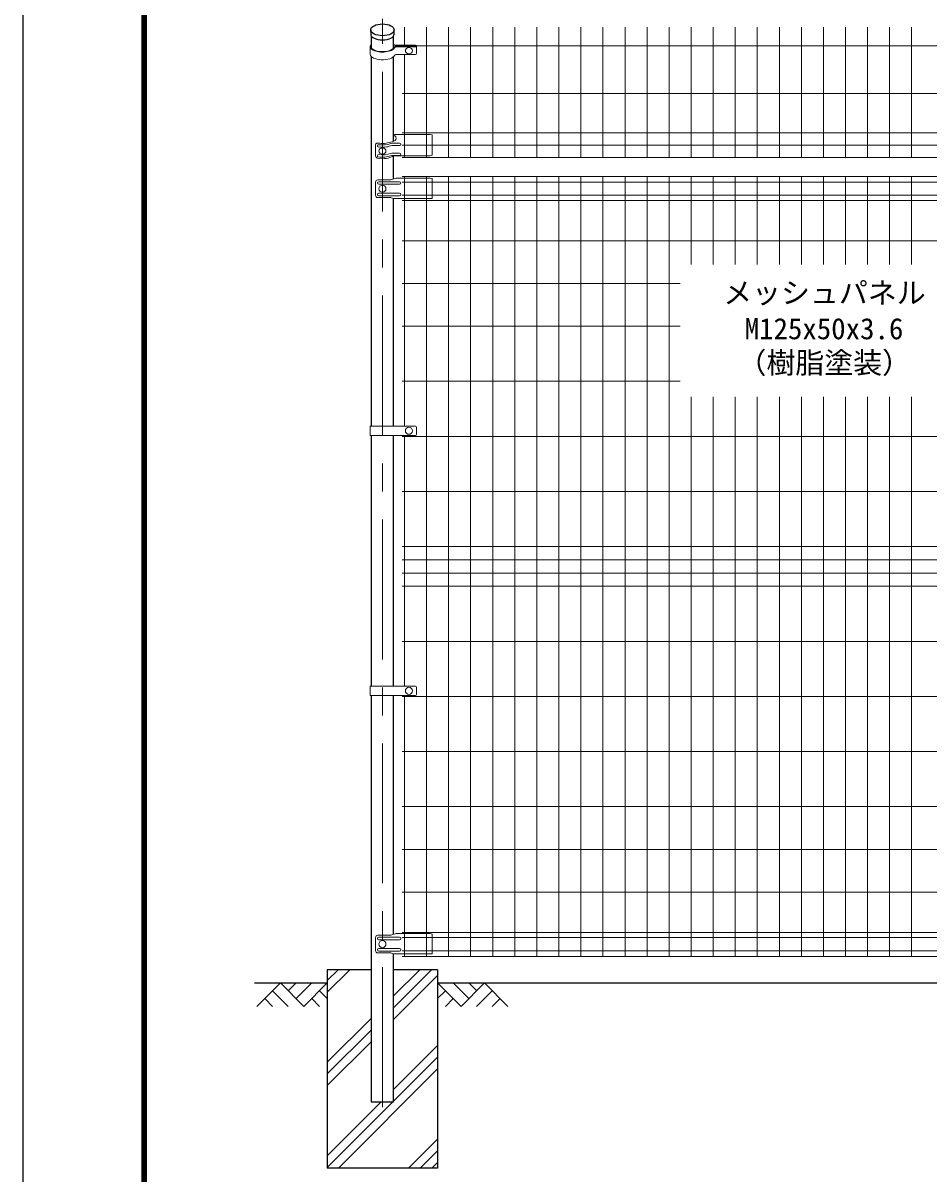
# Model space of a CAD drawing. Units: millimetres, scale not verified. Extents: x -4200 to 4200, y -2970 to 2970.
# Drawn here: x -4200 to -2146, y -947 to 1662 of the extents above; entities that cross this region are included whole.
import ezdxf
from ezdxf.enums import TextEntityAlignment as Align

# ---------------------------------------------------------------- set-up
doc = ezdxf.new("R2010")
doc.units = ezdxf.units.MM
doc.header["$LTSCALE"] = 10
doc.linetypes.add('USER1', pattern=[50.8, 31.75, -6.35, 6.35, -6.35])
for name, color, linetype, lineweight in [('0-3_D-STR4', 7, 'Continuous', 25), ('0-7_D-STR1', 1, 'Continuous', 25), ('0-8_D-DCR-HCH', 7, 'Continuous', 13), ('0-9_D-BMK', 2, 'USER1', 13), ('0-A_D-STR2', 7, 'Continuous', 13), ('0-B_D-STR3', 3, 'Continuous', 13), ('0-C_D-BGD', 7, 'Continuous', 25), ('0-D_D-STR-TXT', 7, 'Continuous', 13), ('0-E_D-TTL', 7, 'Continuous', 25)]:
    doc.layers.add(name, color=color, linetype=linetype, lineweight=lineweight)
doc.styles.add('ＭＳ ゴシック', font='')
doc.styles.get('ＭＳ ゴシック').set_extended_font_data('MS Gothic')

msp = doc.modelspace()

# ---------------------------------------------------------------- linework, layer by layer
at = {"layer": '0-3_D-STR4'}
for p, q in [((-3509.97, -486.02), (-3509.97, -936.02)), ((-3410.37, -486.02), (-3509.97, -486.02)), ((-3259.97, -486.02), (-3359.57, -486.02)), ((-3259.97, -486.02), (-3259.97, -936.02)), ((-3259.97, -936.02), (-3509.97, -936.02))]:
    msp.add_line(p, q, dxfattribs=at)
at = {"layer": '0-7_D-STR1'}
for p, q in [((-3411.57, 1646.42), (-3411.57, 1636.89)), ((-3358.37, 1636.89), (-3358.37, 1646.42)), ((-3410.37, 1632.94), (-3410.37, 1607.33)), ((-3359.57, 1606.77), (-3359.57, 1632.94)), ((-3410.37, 1585.77), (-3410.37, 747.23)), ((-3359.57, 1393.36), (-3359.57, 1585.74)), ((-3359.57, 1308.07), (-3359.57, 1360.61)), ((-3359.57, 747.23), (-3359.57, 1264.16)), ((-3410.37, 726.23), (-3410.37, 157.23)), ((-3359.57, 157.23), (-3359.57, 726.23)), ((-3359.57, -405.93), (-3359.57, 136.23))]:
    msp.add_line(p, q, dxfattribs=at)
msp.add_lwpolyline([(-3410.37, 136.23), (-3410.37, -786.02), (-3359.57, -786.02), (-3359.57, -449.84)], dxfattribs=at)
msp.add_ellipse((-3384.97, 1646.42), major_axis=(26.6, 0), ratio=0.5, dxfattribs=at)
msp.add_ellipse((-3384.97, 1636.89), major_axis=(26.6, 0), ratio=0.5, start_param=3.1415927, end_param=6.2831853, dxfattribs=at)
at = {"layer": '0-8_D-DCR-HCH'}
for p, q in [((-3509.97, -536.97), (-3459.03, -486.02)), ((-3509.97, -510.45), (-3485.54, -486.02)), ((-3359.57, -572.19), (-3273.41, -486.02)), ((-3359.57, -545.67), (-3299.93, -486.02)), ((-3616.4, -516.02), (-3669.61, -569.23)), ((-3616.4, -516.02), (-3563.19, -569.23)), ((-3598.66, -533.76), (-3580.92, -516.02)), ((-3580.92, -551.5), (-3545.45, -516.02)), ((-3563.19, -569.23), (-3509.97, -516.02)), ((-3359.57, -598.7), (-3259.97, -499.1)), ((-3206.76, -569.23), (-3259.97, -516.02)), ((-3189.03, -551.5), (-3224.5, -516.02)), ((-3153.55, -516.02), (-3206.76, -569.23)), ((-3171.2, -533.85), (-3189.03, -516.02)), ((-3153.55, -516.02), (-3100.34, -569.23)), ((-3634.14, -533.76), (-3598.5, -569.23)), ((-3527.71, -533.76), (-3509.97, -551.41)), ((-3242.24, -533.76), (-3259.97, -551.41)), ((-3135.81, -533.76), (-3171.45, -569.23)), ((-3651.87, -551.5), (-3634.05, -569.23)), ((-3545.45, -551.5), (-3527.63, -569.23)), ((-3224.5, -551.5), (-3242.32, -569.23)), ((-3118.08, -551.5), (-3135.89, -569.23)), ((-3509.97, -696.07), (-3410.37, -596.47)), ((-3509.97, -722.59), (-3410.37, -622.99)), ((-3509.97, -749.1), (-3410.37, -649.5)), ((-3359.57, -757.8), (-3259.97, -658.2)), ((-3359.57, -784.32), (-3259.97, -684.72)), ((-3484.76, -936.02), (-3259.97, -711.23)), ((-3509.97, -934.72), (-3361.28, -786.02)), ((-3509.97, -908.2), (-3387.79, -786.02)), ((-3325.66, -936.02), (-3259.97, -870.33)), ((-3299.15, -936.02), (-3259.97, -896.85)), ((-3272.63, -936.02), (-3259.97, -923.37))]:
    msp.add_line(p, q, dxfattribs=at)
at = {"layer": '0-9_D-BMK'}
msp.add_line((-3384.97, -798.02), (-3384.97, 1671.72), dxfattribs=at)
at = {"layer": '0-A_D-STR2'}
for p, q in [((-3334.97, 1608.93), (-3334.97, 1652.48)), ((-3284.97, 1356.88), (-3284.97, 1652.48)), ((-3234.97, 1356.88), (-3234.97, 1652.48)), ((-3184.97, 1356.88), (-3184.97, 1652.48)), ((-3134.97, 1356.88), (-3134.97, 1652.48)), ((-3084.97, 1356.88), (-3084.97, 1652.48)), ((-3034.97, 1356.88), (-3034.97, 1652.48)), ((-2984.97, 1356.88), (-2984.97, 1652.48)), ((-2934.97, 1356.88), (-2934.97, 1652.48)), ((-2884.97, 1356.88), (-2884.97, 1652.48)), ((-2834.97, 1356.88), (-2834.97, 1652.48)), ((-2784.97, 1356.88), (-2784.97, 1652.48)), ((-2734.97, 1356.88), (-2734.97, 1652.48)), ((-2684.97, 1356.88), (-2684.97, 1652.48)), ((-2634.97, 1356.88), (-2634.97, 1652.48)), ((-2584.97, 1356.88), (-2584.97, 1652.48)), ((-2534.97, 1356.88), (-2534.97, 1652.48)), ((-2484.97, 1356.88), (-2484.97, 1652.48)), ((-2434.97, 1356.88), (-2434.97, 1652.48)), ((-2384.97, 1356.88), (-2384.97, 1652.48)), ((-2334.97, 1356.88), (-2334.97, 1652.48)), ((-2284.97, 1356.88), (-2284.97, 1652.48)), ((-2234.97, 1356.88), (-2234.97, 1652.48)), ((-2184.97, 1356.88), (-2184.97, 1652.48)), ((-3339.97, 1609.98), (-1429.97, 1609.98)), ((-3334.97, 1356.88), (-3334.97, 1590.46)), ((-3339.97, 1501.72), (-1429.97, 1501.72)), ((-3339.97, 1412.88), (-1429.97, 1412.88)), ((-3339.97, 1384.88), (-1429.97, 1384.88)), ((-3339.97, 1356.88), (-1429.97, 1356.88)), ((-1429.97, 1313.98), (-3339.97, 1313.98)), ((-3334.97, 747.23), (-3334.97, 1313.98)), ((-3284.97, -456.02), (-3284.97, 1313.98)), ((-3234.97, -456.02), (-3234.97, 1313.98)), ((-3184.97, -456.02), (-3184.97, 1313.98)), ((-3134.97, -456.02), (-3134.97, 1313.98)), ((-3084.97, -456.02), (-3084.97, 1313.98)), ((-3034.97, -456.02), (-3034.97, 1313.98)), ((-2984.97, -456.02), (-2984.97, 1313.98)), ((-2934.97, -456.02), (-2934.97, 1313.98)), ((-2884.97, -456.02), (-2884.97, 1313.98)), ((-2834.97, -456.02), (-2834.97, 1313.98)), ((-2784.97, -456.02), (-2784.97, 1313.98)), ((-2734.97, -456.02), (-2734.97, 1313.98)), ((-2684.97, 1113.98), (-2684.97, 1313.98)), ((-2634.97, 1113.98), (-2634.97, 1313.98)), ((-2584.97, 1113.98), (-2584.97, 1313.98)), ((-2534.97, 1113.98), (-2534.97, 1313.98)), ((-2484.97, 1113.98), (-2484.97, 1313.98)), ((-2434.97, 1113.98), (-2434.97, 1313.98)), ((-2384.97, 1113.98), (-2384.97, 1313.98)), ((-2334.97, 1113.98), (-2334.97, 1313.98)), ((-2284.97, 1113.98), (-2284.97, 1313.98)), ((-2234.97, 1113.98), (-2234.97, 1313.98)), ((-2184.97, 1113.98), (-2184.97, 1313.98)), ((-1429.97, 1300.88), (-3339.97, 1300.88)), ((-1429.97, 1271.08), (-3339.97, 1271.08)), ((-1429.97, 1259.22), (-3339.97, 1259.22)), ((-1429.97, 1167.98), (-3339.97, 1167.98)), ((-2709.97, 1070.98), (-3339.97, 1070.98)), ((-2709.97, 973.98), (-3339.97, 973.98)), ((-2709.97, 848.98), (-3339.97, 848.98)), ((-2684.97, -456.02), (-2684.97, 813.98)), ((-2634.97, -456.02), (-2634.97, 813.98)), ((-2584.97, -456.02), (-2584.97, 813.98)), ((-2534.97, -456.02), (-2534.97, 813.98)), ((-2484.97, -456.02), (-2484.97, 813.98)), ((-2434.97, -456.02), (-2434.97, 813.98)), ((-2384.97, -456.02), (-2384.97, 813.98)), ((-2334.97, -456.02), (-2334.97, 813.98)), ((-2284.97, -456.02), (-2284.97, 813.98)), ((-2234.97, -456.02), (-2234.97, 813.98)), ((-2184.97, -456.02), (-2184.97, 813.98)), ((-1429.97, 723.98), (-3339.97, 723.98)), ((-3334.97, 157.23), (-3334.97, 726.23)), ((-1429.97, 598.98), (-3339.97, 598.98)), ((-1429.97, 473.98), (-3339.97, 473.98)), ((-1429.97, 443.98), (-3339.97, 443.98)), ((-1429.97, 413.98), (-3339.97, 413.98)), ((-1429.97, 383.98), (-3339.97, 383.98)), ((-1429.97, 258.98), (-3339.97, 258.98)), ((-1429.97, 133.98), (-3339.97, 133.98)), ((-3334.97, -456.02), (-3334.97, 136.23)), ((-1429.97, 8.98), (-3339.97, 8.98)), ((-1429.97, -116.02), (-3339.97, -116.02)), ((-1429.97, -213.02), (-3339.97, -213.02)), ((-1429.97, -310.02), (-3339.97, -310.02)), ((-1429.97, -401.26), (-3339.97, -401.26)), ((-1429.97, -413.12), (-3339.97, -413.12)), ((-1429.97, -442.92), (-3339.97, -442.92)), ((-1429.97, -456.02), (-3339.97, -456.02))]:
    msp.add_line(p, q, dxfattribs=at)
at = {"layer": '0-B_D-STR3'}
for p, q in [((-3412.67, 1607.8), (-3412.67, 1590.48)), ((-3356.16, 1611.88), (-3309.99, 1611.88)), ((-3356.16, 1610.75), (-3309.99, 1610.75)), ((-3356.16, 1608.93), (-3309.99, 1608.93)), ((-3354.21, 1607.8), (-3309.99, 1607.8)), ((-3307.99, 1609.93), (-3307.99, 1595.41)), ((-3307.99, 1606.98), (-3307.99, 1592.46)), ((-3354.21, 1590.46), (-3309.99, 1590.46)), ((-3400.46, 1359.86), (-3400.46, 1386.58)), ((-3361.62, 1389.31), (-3345.97, 1389.31)), ((-3361.62, 1384.11), (-3345.97, 1384.11)), ((-3276.97, 1408.88), (-3359.57, 1408.88)), ((-3276.97, 1408.88), (-3271.97, 1407.88)), ((-3271.97, 1407.88), (-3271.97, 1361.88)), ((-3361.62, 1366.79), (-3345.97, 1366.79)), ((-3361.62, 1361.6), (-3345.97, 1361.6)), ((-3276.97, 1360.88), (-3356.73, 1360.88)), ((-3276.97, 1360.88), (-3271.97, 1361.88)), ((-3365.62, 1305.98), (-3395.46, 1305.98)), ((-3354.06, 1309.98), (-3365.62, 1305.98)), ((-3276.97, 1309.98), (-3354.06, 1309.98)), ((-3276.97, 1309.98), (-3271.97, 1308.98)), ((-3271.97, 1308.98), (-3271.97, 1265.16)), ((-3400.46, 1300.98), (-3400.46, 1270.98)), ((-3345.97, 1301.98), (-3393.39, 1301.98)), ((-3345.97, 1295.98), (-3393.39, 1295.98)), ((-3365.62, 1265.98), (-3395.46, 1265.98)), ((-3345.97, 1275.98), (-3393.39, 1275.98)), ((-3345.97, 1269.98), (-3393.39, 1269.98)), ((-3360.37, 1264.16), (-3365.62, 1265.98)), ((-3360.37, 1264.16), (-3272.97, 1264.16)), ((-3412.67, 747.23), (-3309.99, 747.23)), ((-3412.67, 747.23), (-3412.67, 726.23)), ((-3307.99, 745.23), (-3307.99, 728.23)), ((-3412.67, 726.23), (-3309.99, 726.23)), ((-3412.67, 157.23), (-3309.99, 157.23)), ((-3412.67, 157.23), (-3412.67, 136.23)), ((-3412.67, 136.23), (-3309.99, 136.23)), ((-3307.99, 155.23), (-3307.99, 138.23)), ((-3400.46, -413.02), (-3400.46, -443.02)), ((-3365.62, -408.02), (-3395.46, -408.02)), ((-3345.97, -412.02), (-3393.39, -412.02)), ((-3354.06, -404.02), (-3365.62, -408.02)), ((-3276.97, -404.02), (-3354.06, -404.02)), ((-3276.97, -404.02), (-3271.97, -405.02)), ((-3271.97, -405.02), (-3271.97, -448.84)), ((-3345.97, -418.02), (-3393.39, -418.02)), ((-3345.97, -438.02), (-3393.39, -438.02)), ((-3365.62, -448.02), (-3395.46, -448.02)), ((-3345.97, -444.02), (-3393.39, -444.02)), ((-3360.37, -449.84), (-3365.62, -448.02)), ((-3360.37, -449.84), (-3272.97, -449.84))]:
    msp.add_line(p, q, dxfattribs=at)
for centre in [(-3384.97, 1285.98), (-3324.97, 736.73), (-3324.97, 146.73), (-3384.97, -428.02)]:
    msp.add_circle(centre, 8, dxfattribs=at)
for centre, radius, start, end in [((-3355.66, 1604.36), 4.6, 96.30809, 153.01092), ((-3355.66, 1616.45), 4.6, 211.62766, 263.69191), ((-3355.66, 1615.33), 4.6, 211.62766, 263.69191), ((-3354.08, 1603.63), 4.18, 91.79992, 151.59067), ((-3309.99, 1609.88), 2, 0, 90), ((-3309.99, 1608.75), 2, 0, 90), ((-3309.99, 1606.93), 2, 0, 90), ((-3309.99, 1605.8), 2, 0, 90), ((-3309.99, 1592.46), 2, 270, 0), ((-3354.08, 1586.28), 4.18, 91.79992, 151.59067), ((-3396.3, 1385.39), 4.32, 78.7868, 164.11124), ((-3361.79, 1375.82), 13.5, 89.31125, 110.04391), ((-3361.79, 1370.62), 13.5, 89.31125, 110.04391), ((-3394.35, 1361.14), 6.24, 191.76338, 259.74214), ((-3361.79, 1353.3), 13.5, 89.31125, 110.04391), ((-3361.79, 1348.1), 13.5, 89.31125, 110.04391), ((-3356.9, 1347.38), 13.5, 89.31125, 110.04391), ((-3395.46, 1300.98), 5, 90, 180), ((-3393.39, 1298.98), 3, 90, 270), ((-3345.97, 1298.98), 3, 270, 90), ((-3395.46, 1270.98), 5, 180, 270), ((-3393.39, 1272.98), 3, 90, 270), ((-3345.97, 1272.98), 3, 270, 90), ((-3272.97, 1265.16), 1, 270, 0), ((-3309.99, 745.23), 2, 0, 90), ((-3309.99, 728.23), 2, 270, 0), ((-3309.99, 155.23), 2, 0, 90), ((-3309.99, 138.23), 2, 270, 0), ((-3395.46, -413.02), 5, 90, 180), ((-3393.39, -415.02), 3, 90, 270), ((-3345.97, -415.02), 3, 270, 90), ((-3395.46, -443.02), 5, 180, 270), ((-3393.39, -441.02), 3, 90, 270), ((-3345.97, -441.02), 3, 270, 90), ((-3272.97, -448.84), 1, 270, 0)]:
    msp.add_arc(centre, radius, start, end, dxfattribs=at)
for centre, major_axis, ratio, start_param, end_param in [((-3384.97, 1607.8), (-27.7, 0), 0.426895, 5.8728009, 9.2410894), ((-3384.97, 1607.8), (-25.42, 0), 0.419761, 6.2389229, 9.2970391), ((-3384.97, 1590.48), (-27.7, 0.03), 0.426992, 0.0025635, 2.9559683), ((-3393.39, 1383.23), (-3, 0), 0.866025, 4.712389, 7.5009225), ((-3384.97, 1400.6), (-27, 0), 0.440741, 1.1681201, 2.3111205), ((-3384.97, 1391.94), (-27, 0), 0.440741, 1.2133042, 2.3288516), ((-3384.97, 1397.14), (-27, 0), 0.440741, 1.2540176, 2.3288516), ((-3366.76, 1400.6), (-12.7, 0), 0.691746, 1.5707963, 4.1107848), ((-3345.97, 1386.71), (3, 0), 0.866025, 4.712389, 7.8539816), ((-3393.39, 1360.71), (-3, 0), 0.866025, 4.712389, 7.5009225), ((-3384.97, 1365.96), (-27, 0), 0.440741, 1.1692992, 2.623229), ((-3384.97, 1369.42), (-27, 0), 0.440741, 1.2133042, 2.3288516), ((-3384.97, 1374.62), (-27, 0), 0.440741, 1.2540176, 2.3288516), ((-3345.97, 1364.2), (3, 0), 0.866025, 4.712389, 7.8539816)]:
    msp.add_ellipse(centre, major_axis=major_axis, ratio=ratio, start_param=start_param, end_param=end_param, dxfattribs=at)
for centre in [(-3324.97, 1599.13), (-3384.97, 1371.38)]:
    msp.add_ellipse(centre, major_axis=(-8, 0), ratio=0.866025, dxfattribs=at)
at = {"layer": '0-C_D-BGD'}
for p, q in [((-3674.97, -516.02), (-3509.97, -516.02)), ((-3259.97, -516.02), (-1509.97, -516.02))]:
    msp.add_line(p, q, dxfattribs=at)
at = {"layer": '0-E_D-TTL', "color": 2}
msp.add_lwpolyline([(-4200, 2970), (4200, 2970), (4200, -2970), (-4200, -2970)], close=True, dxfattribs=at)
at = {"layer": '0-E_D-TTL'}
for points in [[(-3930, 2750), (3930, 2750), (3930, -2750), (-3930, -2750)], [(-3927.5, 2747.5), (3927.5, 2747.5), (3927.5, -2747.5), (-3927.5, -2747.5)], [(-3925, 2745), (3925, 2745), (3925, -2745), (-3925, -2745)], [(-3922.5, 2742.5), (3922.5, 2742.5), (3922.5, -2742.5), (-3922.5, -2742.5)], [(-3920, 2740), (3920, 2740), (3920, -2740), (-3920, -2740)]]:
    msp.add_lwpolyline(points, close=True, dxfattribs=at)

# ---------------------------------------------------------------- texts
at = {"layer": '0-D_D-STR-TXT', "style": 'ＭＳ ゴシック'}
for s, p in [('メッシュパネル', (-2612.39, 1011.38)), ('M125x50x3.6', (-2563.65, 929.98)), ('（樹脂塗装）', (-2579.9, 852.65))]:
    msp.add_text(s, height=48.09, dxfattribs=at).set_placement(p, align=Align.BOTTOM_LEFT)

doc.saveas('drawing.dxf')
